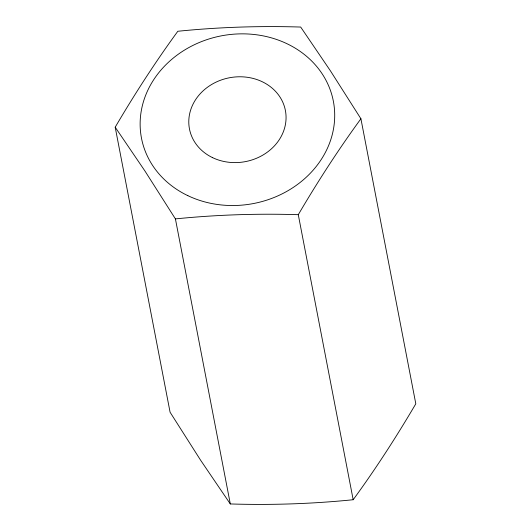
<?xml version="1.0" encoding="UTF-8"?>
<svg xmlns="http://www.w3.org/2000/svg" width="531" height="531" viewBox="0 0 531 531"><rect width="100%" height="100%" fill="white"/><g stroke="black" fill="none" stroke-linecap="round" stroke-linejoin="round"><path stroke-width="0.8" d="M115.194 127.194C134.549 94.252 155.284 62.127 177.825 31.269C218.639 27.134 259.692 25.78 300.692 27.054L330.395 70.796L360.914 118.765L415.806 403.806C396.451 436.747 375.716 468.873 353.175 499.731C312.361 503.866 271.308 505.22 230.308 503.946L200.605 460.204L170.086 412.235L115.194 127.194L144.897 170.936L175.416 218.905L230.308 503.946M353.175 499.731L298.283 214.69C317.638 181.748 338.373 149.623 360.914 118.765M175.416 218.905C216.23 214.77 257.283 213.416 298.283 214.69M187.828 195.647A97.704 85.372 -10.9 0 0 334.703 116.355A97.704 85.372 -10.9 0 0 189.733 47.073A97.704 85.372 -10.9 0 0 187.828 195.647M212.626 157.667A48.852 42.686 -10.9 0 0 286.063 118.021A48.852 42.686 -10.9 0 0 213.581 83.387A48.852 42.686 -10.9 0 0 212.626 157.667"/></g></svg>
